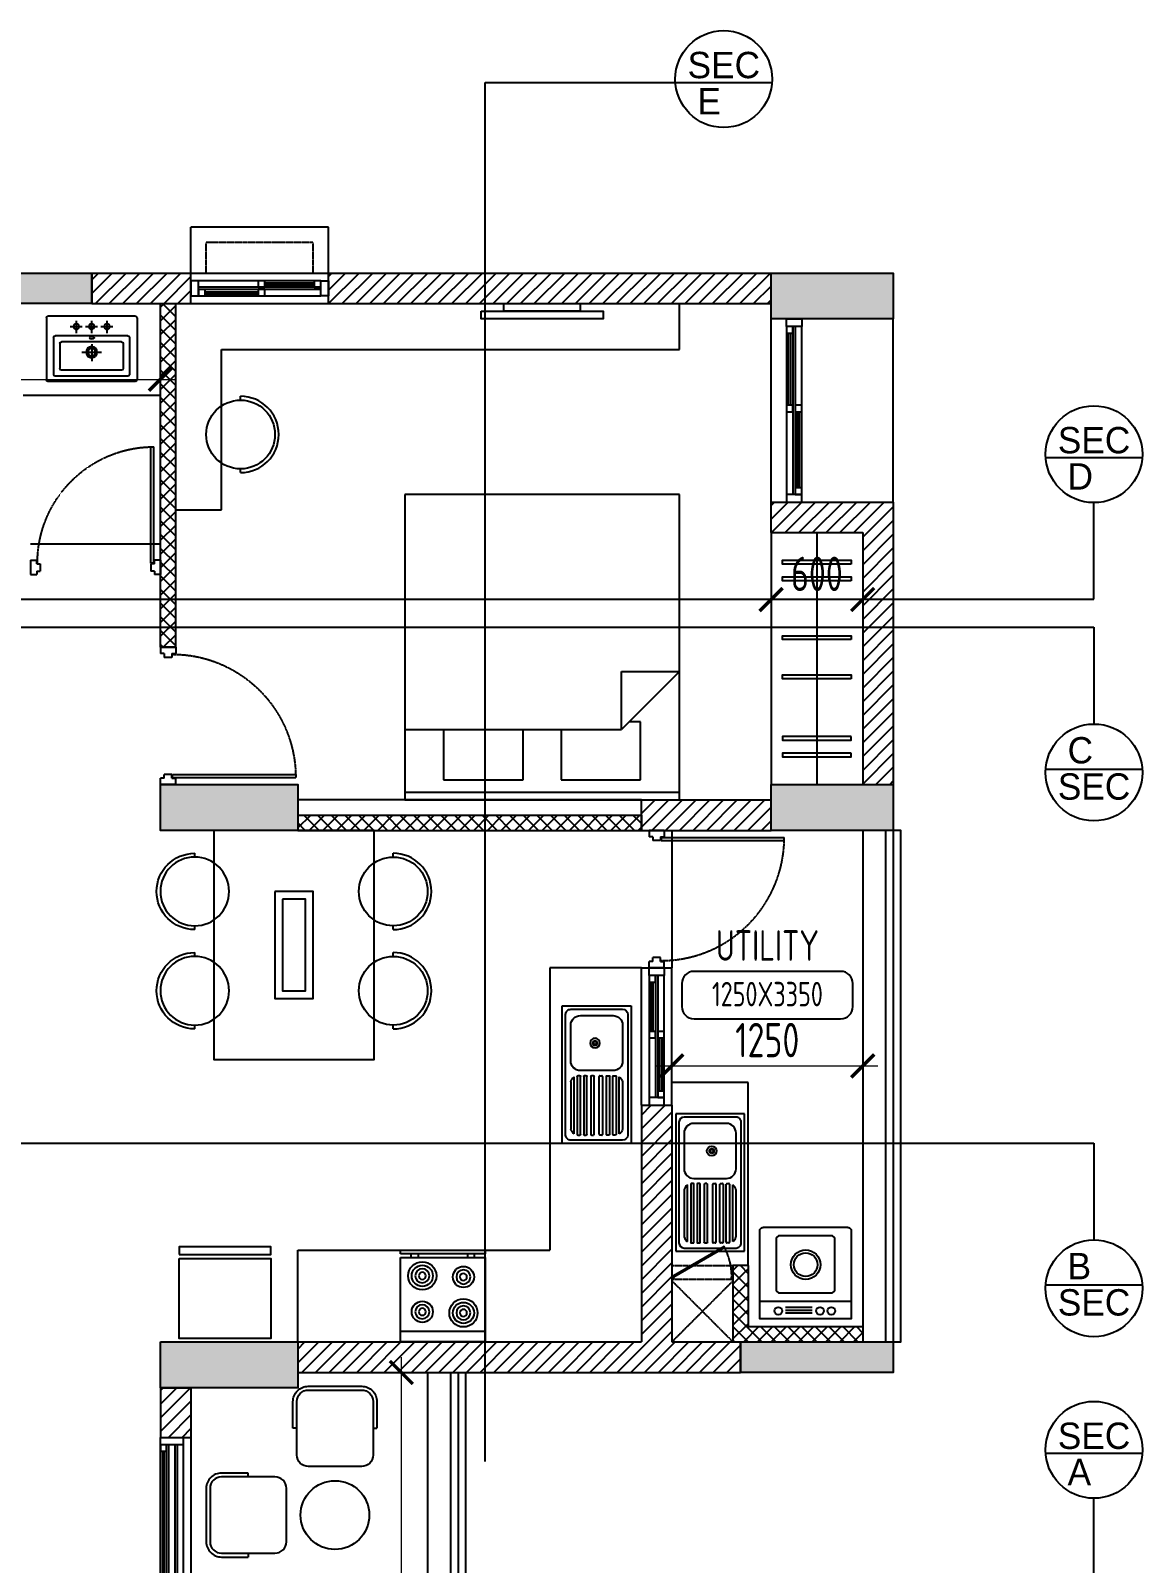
# Model space of a CAD drawing. Header units: millimetres. Extents: x -184691 to 158232, y -112569 to 33289.
# Drawn here: x 20344 to 27626, y -16507 to -6469 of the extents above; entities that cross this region are included whole.
import ezdxf
from ezdxf.enums import TextEntityAlignment as Align

# ---------------------------------------------------------------- set-up
doc = ezdxf.new("R2010")
doc.units = ezdxf.units.MM
doc.header["$LTSCALE"] = 10
doc.header["$PDMODE"] = 35
doc.header["$PDSIZE"] = 500
doc.linetypes.add('DASHED', pattern=[19.05, 12.7, -6.35])
doc.linetypes.add('HIDDEN', pattern=[9.525, 6.35, -3.175])
for name, color, linetype in [('07--DIM-1', 1, 'Continuous'), ('A--BLOCKWALL-1', 9, 'Continuous'), ('A--BLOCKWALL-2', 2, 'Continuous'), ('A--BLOCKWALL-3', 3, 'Continuous'), ('A--BLOCKWALL-HATCH', 8, 'Continuous'), ('A--CONCRETE-1', 9, 'Continuous'), ('A--CONCRETE-HID', 9, 'HIDDEN'), ('A--DOWN', 34, 'Continuous'), ('A--FIXTURE-0', 8, 'Continuous'), ('A--FURNITURE-0', 253, 'Continuous'), ('A--FURNITURE-1', 9, 'Continuous'), ('A--GLAZING-0', 181, 'Continuous'), ('A--HANDRAIL-1', 9, 'Continuous'), ('A--HATCH-1', 8, 'Continuous'), ('A--SANITARY-0', 253, 'Continuous'), ('A--SHAFT-HIDDEN', 9, 'HIDDEN'), ('A--SPACENUMBER', 2, 'Continuous'), ('A--SPACENUMBER-1', 8, 'Continuous'), ('A--SPACEREF', 3, 'Continuous'), ('A--Stucture', 9, 'Continuous'), ('A--TILING-1', 8, 'Continuous'), ('Typical floor Column Centre line$0$X-3rd Floor Column$0$A--COL250', 250, 'Continuous'), ('Typical floor Column Centre line$0$X-3rd Floor Column$0$A--CONCRETE-4', 4, 'Continuous')]:
    doc.layers.add(name, color=color, linetype=linetype)
doc.styles.add('ISO', font='isocp2.shx', dxfattribs={"width": 0.8})
doc.dimstyles.new('A-DIM-100', dxfattribs={"dimscale": 100, "dimtxt": 2.25, "dimasz": 1.5, "dimexe": 1, "dimexo": 0.5, "dimgap": 0, "dimtad": 0, "dimdec": 0, "dimzin": 12, "dimdsep": 46, "dimtxsty": 'ISO', "dimblk": 'ARCHTICK', "dimcen": 1, "dimdle": 1, "dimclrd": 8, "dimclre": 8, "dimclrt": 256, "dimadec": 0, "dimazin": 3, "dimtfac": 1, "dimtdec": 0, "dimtmove": 1, "dimatfit": 2, "dimfxl": 1, "dimtvp": 0.75, "dimtolj": 1, "dimtzin": 12, "dimlwd": 18, "dimlwe": 18, "dimarcsym": 0})
pattern_1 = [(45, (18294.394, -21956.845), (-44.90128, 44.90128), [])]
pattern_2 = [(45, (18294.394, -21956.845), (-44.90128, 44.90128), []), (135, (18294.394, -21956.845), (-44.90128, -44.90128), [])]

# ---------------------------------------------------------------- blocks, each defined once
blk = doc.blocks.new('A$C542B73FF')
at = {"layer": 'A--FURNITURE-0'}
for points in [[(-400, 50), (400, 50), (400, 100), (-400, 100)], [(-250, 0), (250, 0), (250, 50), (-250, 50)]]:
    blk.add_lwpolyline(points, close=True, dxfattribs=at)
blk = doc.blocks.new('A$C7FA855F9')
at = {"layer": 'A--FURNITURE-0', "linetype": 'Continuous'}
for p, q in [((900, 2000), (-900, 2000)), ((-900, 2000), (-900, 0)), ((900, 0), (900, 2000)), ((900, 840), (520, 460)), ((520, 840), (900, 840)), ((520, 460), (520, 840)), ((645, 510), (570, 510)), ((645, 130), (645, 510)), ((-900, 460), (520, 460)), ((-645, 460), (-645, 130)), ((-125, 130), (-125, 460)), ((125, 460), (125, 130)), ((-645, 130), (-125, 130)), ((125, 130), (645, 130)), ((-900, 50), (900, 50)), ((-900, 0), (900, 0))]:
    blk.add_line(p, q, dxfattribs=at)
blk = doc.blocks.new('A$C383732B3')
for p, q in [((275, 250), (275, 275)), ((275, -250), (275, -275))]:
    blk.add_line(p, q)
blk.add_lwpolyline([(275, 275), (100, 275, 0.414214), (0, 175), (0, -175, 0.414214), (100, -275), (275, -275)], format="xyb")
blk.add_lwpolyline([(100, -250), (450, -250, 0.414214), (525, -175), (525, 175, 0.414214), (450, 250), (100, 250, 0.414214), (25, 175), (25, -175, 0.414214)], format="xyb", close=True)
blk = doc.blocks.new('A$C337B3EF4')
for p, q in [((0, 225), (0, 250)), ((0, -250), (0, -225))]:
    blk.add_line(p, q)
blk.add_circle((0, 0), 225)
blk.add_arc((0, 0), 250, 270, 90)
blk = doc.blocks.new('A$C666E5324')
at = {"layer": 'A--FURNITURE-0'}
for points in [[(0, -525), (-1500, -525), (-1500, 525), (0, 525)], [(-400, -125), (-1100, -125), (-1100, 125), (-400, 125)], [(-450, -75), (-1050, -75), (-1050, 75), (-450, 75)]]:
    blk.add_lwpolyline(points, close=True, dxfattribs=at)
at = {"layer": 'A--FURNITURE-0', "xscale": -1, "rotation": 270.000000000004}
for p in [(-1050, 650), (-400, 650)]:
    blk.add_blockref('A$C337B3EF4', p, dxfattribs=at)
at = {"layer": 'A--FURNITURE-0', "rotation": 270.000000000004}
for p in [(-1050, -650), (-400, -650)]:
    blk.add_blockref('A$C337B3EF4', p, dxfattribs=at)
blk = doc.blocks.new('A$C030B2EE2')
at = {"layer": 'A--DOWN'}
for p, q in [((-100, 1150), (-100, 50)), ((-57, 1150), (-57, 50)), ((-43, 1150), (-43, 93)), ((0, 50), (0, 1150))]:
    blk.add_line(p, q, dxfattribs=at)
for points in [[(0, 1150), (-100, 1150), (-100, 1200), (0, 1200)], [(-57, 1150), (-100, 1150), (-100, 1107), (-57, 1107)], [(-57, 634), (-100, 634), (-100, 591), (-57, 591)], [(0, 634), (-43, 634), (-43, 591), (0, 591)], [(0, 50), (-100, 50), (-100, 0), (0, 0)], [(0, 93), (-43, 93), (-43, 50), (0, 50)]]:
    blk.add_lwpolyline(points, close=True, dxfattribs=at)
at = {"layer": 'A--GLAZING-0'}
for p, q in [((-86, 634), (-86, 1107)), ((-72, 634), (-72, 1107)), ((-28, 93), (-28, 591)), ((-14, 93), (-14, 591))]:
    blk.add_line(p, q, dxfattribs=at)
blk = doc.blocks.new('A$C35654C4B')
at = {"layer": 'A--BLOCKWALL-1'}
for p, q in [((-900, 200), (0, 200)), ((-900, 0), (0, 0))]:
    blk.add_line(p, q, dxfattribs=at)
at = {"layer": 'A--DOWN'}
for p, q in [((-50, 150), (-850, 150)), ((-50, 107), (-850, 107)), ((-850, 50), (-50, 50)), ((-50, 93), (-807, 93))]:
    blk.add_line(p, q, dxfattribs=at)
for points in [[(-850, 50), (-850, 150), (-900, 150), (-900, 50)], [(-416, 107), (-416, 150), (-459, 150), (-459, 107)], [(-50, 107), (-50, 150), (-93, 150), (-93, 107)], [(-50, 50), (-50, 150), (0, 150), (0, 50)], [(-807, 50), (-807, 93), (-850, 93), (-850, 50)], [(-416, 50), (-416, 93), (-459, 93), (-459, 50)]]:
    blk.add_lwpolyline(points, close=True, dxfattribs=at)
at = {"layer": 'A--GLAZING-0'}
for p, q in [((-416, 136), (-93, 136)), ((-416, 122), (-93, 122)), ((-807, 78), (-459, 78)), ((-807, 64), (-459, 64))]:
    blk.add_line(p, q, dxfattribs=at)
blk = doc.blocks.new('A$C34D21E7E')
at = {"layer": 'A--DOWN'}
for p, q in [((-150, 2450), (-150, -150)), ((-110, 2450), (-110, -150)), ((-95, 2450), (-95, -150)), ((-55, -150), (-55, 2450)), ((-40, -150), (-40, 2450)), ((0, -150), (0, 2450))]:
    blk.add_line(p, q, dxfattribs=at)
for points in [[(-150, 2450), (0, 2450), (0, 2500), (-150, 2500)], [(-40, 2450), (0, 2450), (0, 2410), (-40, 2410)], [(-95, 1590), (-55, 1590), (-55, 1550), (-95, 1550)], [(-40, 1550), (0, 1550), (0, 1590), (-40, 1590)], [(-150, 740), (-110, 740), (-110, 700), (-150, 700)], [(-95, 700), (-55, 700), (-55, 740), (-95, 740)], [(-150, -150), (-110, -150), (-110, -110), (-150, -110)], [(-150, -150), (0, -150), (0, -200), (-150, -200)]]:
    blk.add_lwpolyline(points, close=True, dxfattribs=at)
at = {"layer": 'A--GLAZING-0'}
for p, q in [((-25, 1590), (-25, 2410)), ((-15, 1590), (-15, 2410)), ((-80, 740), (-80, 1550)), ((-70, 740), (-70, 1550)), ((-135, -110), (-135, 700)), ((-125, -110), (-125, 700))]:
    blk.add_line(p, q, dxfattribs=at)
blk = doc.blocks.new('A$C1CBF2325')
at = {"layer": 'A--DOWN'}
for p, q in [((100, 0), (0, 0)), ((0, 0), (0, -42)), ((100, 0), (100, -42)), ((25, -42), (0, -42)), ((25, -42), (25, -67)), ((75, -67), (25, -67)), ((75, -42), (75, -67)), ((75, -42), (100, -42)), ((79, -46), (79, -67)), ((79, -46), (886, -46)), ((79, -67), (886, -67)), ((886, -67), (886, -46)), ((25, -858), (0, -858)), ((0, -900), (0, -858)), ((100, -900), (0, -900)), ((75, -833), (25, -833)), ((25, -858), (25, -833)), ((75, -858), (75, -833)), ((75, -858), (100, -858)), ((100, -900), (100, -858))]:
    blk.add_line(p, q, dxfattribs=at)
at = {"layer": 'A--DOWN', "color": 8, "linetype": 'DASHED', "ltscale": 0.005}
blk.add_arc((79, -46), 807, 269.7319, 358.5291, dxfattribs=at)
blk = doc.blocks.new('A$C302618AE')
at = {"layer": 'A--SANITARY-0'}
for p, q in [((-287, 0), (287, 0)), ((-297, -10), (-297, -416)), ((-60, -67), (-138, -67)), ((-100, -30), (-100, -110)), ((40, -67), (-38, -67)), ((1, -30), (1, -110)), ((141, -67), (63, -67)), ((101, -30), (101, -110)), ((297, -10), (297, -416)), ((-247, -138), (-247, -383)), ((-237, -128), (240, -128)), ((-206, -178), (-206, -343)), ((-196, -168), (199, -168)), ((0, -183), (0, -295)), ((209, -178), (209, -343)), ((250, -138), (250, -383)), ((65, -236), (-65, -236)), ((-237, -393), (240, -393)), ((-196, -353), (199, -353)), ((-287, -426), (287, -426))]:
    blk.add_line(p, q, dxfattribs=at)
for centre, radius in [((-100, -67), 17.8), ((1, -67), 17.8), ((101, -67), 17.8), ((1, -235), 36.3), ((1, -235), 25)]:
    blk.add_circle(centre, radius, dxfattribs=at)
for centre, start, end in [((-287, -10), 90, 180), ((287, -10), 0, 90), ((-237, -138), 90, 180), ((-196, -178), 90, 180), ((199, -178), 0, 90), ((240, -138), 0, 90), ((-237, -383), 180, 270), ((-196, -343), 180, 270), ((199, -343), 270, 0), ((240, -383), 270, 0), ((-287, -416), 180, 270), ((287, -416), 270, 0)]:
    blk.add_arc(centre, 10, start, end, dxfattribs=at)
blk.add_ellipse((0, -141), major_axis=(17.6, 0), ratio=0.318204, dxfattribs=at)
blk = doc.blocks.new('A$C47D60FF3')
at = {"layer": 'A--FIXTURE-0'}
blk.add_lwpolyline([(-0.075, 0.6), (-0.075, 0), (-0.6, 0), (-0.6, 0.6)], close=True, dxfattribs=at)
blk.add_lwpolyline([(-0.05, 0.6), (-0.05, 0), (0, 0), (0, 0.6), (-0.05, 0.6)], dxfattribs=at)
blk = doc.blocks.new('SPACE')
at = {"layer": 'A--SPACENUMBER-1'}
blk.add_lwpolyline([(-600, 0), (600, 0, 0.414213562), (700, 100), (700, 288.5, 0.414213562), (600, 388.5), (-600, 388.5, 0.414213562), (-700, 288.5), (-700, 100, 0.414213562), (-600, 0, -0.052514465)], format="xyb", dxfattribs=at)
at = {"layer": 'A--SPACENUMBER', "style": 'ISO', "width": 0.8, "flags": 4}
blk.add_attdef('01', text='', height=250, dxfattribs=at).set_placement((0.455, 202.41), align=Align.MIDDLE)
at = {"layer": 'A--SPACEREF', "style": 'ISO', "width": 0.8, "flags": 4}
blk.add_attdef('S', text='', height=300, dxfattribs=at).set_placement((1.35, 474.975), align=Align.CENTER)
blk = doc.blocks.new('A$C2D7D56F7')
at = {"layer": 'A--FIXTURE-0'}
for p, q in [((-0.044, -0.037), (0.131, -0.037)), ((-0.044, -0.056), (0.131, -0.056)), ((-0.044, -0.074), (0.131, -0.074)), ((-0.3, -0.113), (0.3, -0.113))]:
    blk.add_line(p, q, dxfattribs=at)
blk.add_lwpolyline([(0.3, -0.575, -0.414214), (0.275, -0.6), (-0.275, -0.6, -0.414214), (-0.3, -0.575), (-0.3, 0), (0.3, 0)], format="xyb", close=True, dxfattribs=at)
blk.add_lwpolyline([(-0.173, -0.168), (0.173, -0.168), (0.189, -0.184), (0.189, -0.531), (0.173, -0.546), (-0.173, -0.546), (-0.189, -0.531), (-0.189, -0.184)], close=True, dxfattribs=at)
for centre, radius in [((-0.169, -0.052), 0.025), ((-0.095, -0.052), 0.025), ((0.178, -0.052), 0.025), ((-0.001, -0.355), 0.0964), ((-0.001, -0.355), 0.0776)]:
    blk.add_circle(centre, radius, dxfattribs=at)
blk = doc.blocks.new('A$C321E12B3')
at = {"layer": 'A--SANITARY-0', "ltscale": 5}
for p, q in [((-0.9, 0.45), (0, 0.45)), ((-0.9, 0), (-0.9, 0.45)), ((-0.845, 0.429), (-0.055, 0.429)), ((0, 0.45), (0, 0)), ((-0.879, 0.055), (-0.879, 0.395)), ((-0.837, 0.118), (-0.837, 0.332)), ((-0.774, 0.395), (-0.54, 0.395)), ((-0.477, 0.332), (-0.477, 0.118)), ((-0.443, 0.335), (-0.443, 0.348)), ((-0.443, 0.293), (-0.443, 0.306)), ((-0.439, 0.352), (-0.059, 0.352)), ((-0.059, 0.331), (-0.439, 0.331)), ((-0.439, 0.31), (-0.059, 0.31)), ((-0.063, 0.373), (-0.435, 0.373)), ((-0.404, 0.394), (-0.094, 0.394)), ((-0.055, 0.348), (-0.055, 0.335)), ((-0.055, 0.306), (-0.055, 0.293)), ((-0.021, 0.395), (-0.021, 0.055)), ((-0.443, 0.246), (-0.443, 0.259)), ((-0.443, 0.204), (-0.443, 0.191)), ((-0.059, 0.289), (-0.439, 0.289)), ((-0.439, 0.263), (-0.059, 0.263)), ((-0.059, 0.242), (-0.439, 0.242)), ((-0.059, 0.208), (-0.439, 0.208)), ((-0.055, 0.259), (-0.055, 0.246)), ((-0.055, 0.191), (-0.055, 0.204)), ((-0.443, 0.157), (-0.443, 0.144)), ((-0.443, 0.115), (-0.443, 0.102)), ((-0.439, 0.187), (-0.059, 0.187)), ((-0.059, 0.161), (-0.439, 0.161)), ((-0.439, 0.14), (-0.059, 0.14)), ((-0.059, 0.119), (-0.439, 0.119)), ((-0.055, 0.144), (-0.055, 0.157)), ((-0.055, 0.102), (-0.055, 0.115)), ((0, 0), (-0.9, 0)), ((-0.055, 0.021), (-0.845, 0.021)), ((-0.54, 0.055), (-0.774, 0.055)), ((-0.439, 0.098), (-0.059, 0.098)), ((-0.063, 0.077), (-0.435, 0.077)), ((-0.404, 0.056), (-0.094, 0.056))]:
    blk.add_line(p, q, dxfattribs=at)
at = {"layer": 'A--SANITARY-0'}
blk.add_line((-0.9, 0.45), (0, 0.45), dxfattribs=at)
at = {"layer": 'A--SANITARY-0', "ltscale": 5, "extrusion": (0, 0, -1)}
for centre, major_axis, start_param, end_param in [((-0.845, 0.395), (-0.0238, 0.0238), 5.497787, 7.068583), ((-0.055, 0.395), (-0.0238, 0.0238), 0.785398, 2.356194), ((-0.774, 0.332), (0.0446, 0.0446), 3.926991, 5.497787), ((-0.54, 0.332), (0.0446, 0.0446), -0.785398, 0.785398), ((-0.439, 0.348), (0.00297, 0.00297), 3.926991, 5.497787), ((-0.439, 0.335), (-0.00297, 0.00297), 3.926991, 5.497787), ((-0.439, 0.306), (-0.00297, 0.00297), 5.497787, 7.068583), ((-0.393, 0.345), (-0.0357, 0.0357), 6.090163, 6.844508), ((-0.105, 0.345), (-0.0357, 0.0357), 1.009473, 1.763819), ((-0.059, 0.348), (0.00297, 0.00297), -0.785398, 0.785398), ((-0.059, 0.335), (-0.00297, 0.00297), 2.356194, 3.926991), ((-0.059, 0.306), (0.00297, 0.00297), -0.785398, 0.785398), ((-0.657, 0.214), (0.0223, 0.0223), 0.785398, 7.068583), ((-0.657, 0.214), (0.0112, 0.0112), 0.785398, 7.068583), ((-0.657, 0.214), (0.00743, 0.00743), 0.785398, 7.068583), ((-0.439, 0.293), (-0.00297, 0.00297), 3.926991, 5.497787), ((-0.439, 0.204), (0.00297, 0.00297), 3.926991, 5.497787), ((-0.059, 0.293), (-0.00297, 0.00297), 2.356194, 3.926991), ((-0.059, 0.204), (0.00297, 0.00297), -0.785398, 0.785398), ((-0.774, 0.118), (-0.0446, 0.0446), 3.926991, 5.497787), ((-0.54, 0.118), (-0.0446, 0.0446), 2.356194, 3.926991), ((-0.439, 0.191), (-0.00297, 0.00297), 3.926991, 5.497787), ((-0.439, 0.157), (0.00297, 0.00297), 3.926991, 5.497787), ((-0.439, 0.144), (0.00297, 0.00297), 2.356194, 3.926991), ((-0.439, 0.115), (0.00297, 0.00297), 3.926991, 5.497787), ((-0.439, 0.102), (0.00297, 0.00297), 2.356194, 3.926991), ((-0.059, 0.191), (-0.00297, 0.00297), 2.356194, 3.926991), ((-0.059, 0.157), (0.00297, 0.00297), -0.785398, 0.785398), ((-0.059, 0.144), (-0.00297, 0.00297), 2.356194, 3.926991), ((-0.059, 0.115), (0.00297, 0.00297), -0.785398, 0.785398), ((-0.059, 0.102), (-0.00297, 0.00297), 2.356194, 3.926991), ((-0.845, 0.055), (0.0238, 0.0238), 2.356194, 3.926991), ((-0.393, 0.105), (-0.0357, 0.0357), 4.151066, 4.905412), ((-0.105, 0.105), (-0.0357, 0.0357), 2.94857, 3.702916), ((-0.055, 0.055), (-0.0238, 0.0238), 2.356194, 3.926991)]:
    blk.add_ellipse(centre, major_axis=major_axis, ratio=1, start_param=start_param, end_param=end_param, dxfattribs=at)
at = {"layer": 'A--SANITARY-0', "ltscale": 5}
for centre, major_axis, start_param, end_param in [((-0.439, 0.259), (-0.00297, -0.00297), 3.926991, 5.497787), ((-0.439, 0.246), (0.00297, -0.00297), 3.926991, 5.497787), ((-0.059, 0.259), (-0.00297, -0.00297), 2.356194, 3.926991), ((-0.059, 0.246), (0.00297, -0.00297), -0.785398, 0.785398)]:
    blk.add_ellipse(centre, major_axis=major_axis, ratio=1, start_param=start_param, end_param=end_param, dxfattribs=at)
blk = doc.blocks.new('A$C4DFF75E1')
at = {"layer": 'A--DOWN'}
for p, q in [((9, 25), (0, 25)), ((0, 25), (0, 0)), ((0, 0), (12, 0)), ((9, 15, 0), (9, 25, 0)), ((12, 15, 0), (9, 15, 0)), ((12, 15, 0), (12, 0, 0)), ((12, 15, 0), (12, 0, 0)), ((12, 0), (12, 15)), ((438, 15, 0), (438, 0, 0)), ((438, 15, 0), (438, 0, 0)), ((438, 15, 0), (441, 15, 0)), ((438, 0), (438, 15)), ((450, 0), (438, 0)), ((441, 15, 0), (441, 25, 0)), ((441, 25), (450, 25)), ((450, 25), (450, 0))]:
    blk.add_line(p, q, dxfattribs=at)
blk.add_lwpolyline([(14, 18), (388, 234), (385, 240), (11, 24)], close=True, dxfattribs=at)
blk.add_circle((10, 24, 0), 0.781, dxfattribs=at)
at = {"layer": 'A--DOWN', "color": 8, "linetype": 'DASHED', "ltscale": 0.003}
blk.add_arc((-37, 15, 0), 478, 0, 27.2936, dxfattribs=at)
blk = doc.blocks.new('_ArchTick')
at = {"color": 0, "const_width": 0.15}
blk.add_lwpolyline([(-0.5, -0.5), (0.5, 0.5)], dxfattribs=at)
blk = doc.blocks.new('*D330')
at = {"layer": '07--DIM-1', "color": 8, "lineweight": 18}
for p, q in [((25194, -9807), (25194, -10295)), ((25794, -9807), (25794, -10295)), ((25094, -10195), (25894, -10195))]:
    blk.add_line(p, q, dxfattribs=at)
at = {"layer": 'Defpoints', "color": 0}
for p in [(25194, -9757), (25794, -9757), (25794, -10195)]:
    blk.add_point(p, dxfattribs=at)
at = {"layer": '07--DIM-1', "color": 8, "lineweight": 18, "xscale": 150, "yscale": 150, "zscale": 150, "rotation": 180}
blk.add_blockref('_ArchTick', (25194, -10195), dxfattribs=at)
at = {"layer": '07--DIM-1', "color": 8, "lineweight": 18, "xscale": 150, "yscale": 150, "zscale": 150}
blk.add_blockref('_ArchTick', (25794, -10195), dxfattribs=at)
at = {"layer": '07--DIM-1', "insert": (25494, -10027), "char_height": 225, "attachment_point": 5, "style": 'ISO'}
blk.add_mtext('\\A1;600', dxfattribs=at)
blk = doc.blocks.new('*D331')
at = {"layer": '07--DIM-1', "color": 8, "lineweight": 18}
for p, q in [((18594, -8307), (18594, -8853)), ((21194, -8307), (21194, -8853)), ((18494, -8753), (21294, -8753))]:
    blk.add_line(p, q, dxfattribs=at)
at = {"layer": 'Defpoints', "color": 0}
for p in [(18594, -8257), (21194, -8257), (21194, -8753)]:
    blk.add_point(p, dxfattribs=at)
at = {"layer": '07--DIM-1', "color": 8, "lineweight": 18, "xscale": 150, "yscale": 150, "zscale": 150, "rotation": 180}
blk.add_blockref('_ArchTick', (18594, -8753), dxfattribs=at)
at = {"layer": '07--DIM-1', "color": 8, "lineweight": 18, "xscale": 150, "yscale": 150, "zscale": 150}
blk.add_blockref('_ArchTick', (21194, -8753), dxfattribs=at)
at = {"layer": '07--DIM-1', "insert": (19894, -8584), "char_height": 225, "attachment_point": 5, "style": 'ISO'}
blk.add_mtext('\\A1;2600', dxfattribs=at)
blk = doc.blocks.new('*D334')
at = {"layer": '07--DIM-1', "color": 8, "lineweight": 18}
for p, q in [((22894, -15257), (22672, -15257)), ((22772, -15157), (22772, -18907)), ((22894, -18807), (22672, -18807))]:
    blk.add_line(p, q, dxfattribs=at)
at = {"layer": 'Defpoints', "color": 0}
for p in [(22944, -15257), (22772, -18807), (22944, -18807)]:
    blk.add_point(p, dxfattribs=at)
at = {"layer": '07--DIM-1', "color": 8, "lineweight": 18, "xscale": 150, "yscale": 150, "zscale": 150}
for p, rotation in [((22772, -15257), 90), ((22772, -18807), 270)]:
    blk.add_blockref('_ArchTick', p, dxfattribs=dict(at, rotation=rotation))
at = {"layer": '07--DIM-1', "insert": (22604, -17032), "char_height": 225, "attachment_point": 5, "rotation": 90, "style": 'ISO'}
blk.add_mtext('\\A1;3550', dxfattribs=at)
blk = doc.blocks.new('*D338')
at = {"layer": '07--DIM-1', "color": 8, "lineweight": 18}
for p, q in [((24544, -13295), (24544, -13149)), ((25794, -13295), (25794, -13149)), ((24444, -13249), (25894, -13249))]:
    blk.add_line(p, q, dxfattribs=at)
at = {"layer": 'Defpoints', "color": 0}
for p in [(25794, -13249), (24544, -13345), (25794, -13345)]:
    blk.add_point(p, dxfattribs=at)
at = {"layer": '07--DIM-1', "color": 8, "lineweight": 18, "xscale": 150, "yscale": 150, "zscale": 150, "rotation": 180}
blk.add_blockref('_ArchTick', (24544, -13249), dxfattribs=at)
at = {"layer": '07--DIM-1', "color": 8, "lineweight": 18, "xscale": 150, "yscale": 150, "zscale": 150}
blk.add_blockref('_ArchTick', (25794, -13249), dxfattribs=at)
at = {"layer": '07--DIM-1', "insert": (25169, -13080), "char_height": 225, "attachment_point": 5, "style": 'ISO'}
blk.add_mtext('\\A1;1250', dxfattribs=at)
blk = doc.blocks.new('A$C06896976')
at = {"layer": 'A--FIXTURE-0'}
for p, q in [((0, 0.6), (-0.6, 0.6)), ((-0.6, 0.6), (-0.6, 0)), ((-0.525, 0.6), (-0.525, 0)), ((0, 0), (0, 0.6)), ((0.05, 0.6), (0.025, 0.6)), ((0.025, 0.6), (0.025, 0)), ((0.05, 0), (0.05, 0.6)), ((0, 0.525), (0.025, 0.525)), ((0.025, 0.475), (0, 0.475)), ((0.025, 0.125), (0, 0.125)), ((-0.6, 0), (0, 0)), ((0, 0.075), (0.025, 0.075)), ((0.025, 0), (0.05, 0))]:
    blk.add_line(p, q, dxfattribs=at)
for centre, major_axis, start_param, end_param in [((-0.394, 0.446), (0.0707, 0.0707), 0.785398, 7.068583), ((-0.394, 0.446), (0.053, 0.053), 0.785398, 7.068583), ((-0.394, 0.446), (0.0354, 0.0354), 0.785398, 7.068583), ((-0.394, 0.446), (0.0177, 0.0177), 0.785398, 7.068583), ((-0.139, 0.446), (-0.053, 0.053), -0.785398, 5.497787), ((-0.139, 0.446), (-0.0354, 0.0354), -0.785398, 5.497787), ((-0.139, 0.446), (0.0177, 0.0177), 0.785398, 7.068583), ((-0.386, 0.154), (0.053, -0.053), -0.785398, 5.497787), ((-0.131, 0.154), (-0.0707, -0.0707), 0.785398, 7.068583), ((-0.131, 0.154), (-0.053, -0.053), 0.785398, 7.068583), ((-0.386, 0.154), (0.0354, -0.0354), -0.785398, 5.497787), ((-0.386, 0.154), (-0.0177, -0.0177), 0.785398, 7.068583), ((-0.131, 0.154), (-0.0354, -0.0354), 0.785398, 7.068583), ((-0.131, 0.154), (-0.0177, -0.0177), 0.785398, 7.068583)]:
    blk.add_ellipse(centre, major_axis=major_axis, ratio=1, start_param=start_param, end_param=end_param, dxfattribs=at)

msp = doc.modelspace()

# ---------------------------------------------------------------- hatches: boundary and pattern name
at = {"layer": 'A--BLOCKWALL-HATCH'}
h = msp.add_hatch(dxfattribs=at)
h.set_pattern_fill('ANSI37', color=256, scale=20, style=0)
h.set_pattern_definition(pattern_2)
h.paths.add_polyline_path([(21194.4, -8256.8), (21294.4, -8256.8), (21294.4, -10506.8), (21194.4, -10506.8)])
h = msp.add_hatch(dxfattribs=at)
h.set_pattern_fill('ANSI37', color=256, scale=20, style=0)
h.set_pattern_definition(pattern_2)
h.paths.add_polyline_path([(22094.4, -11706.8), (24344.4, -11706.8), (24344.4, -11606.8), (22094.4, -11606.8)])
h = msp.add_hatch(dxfattribs=at)
h.set_pattern_fill('ANSI37', color=256, scale=20, style=0)
h.set_pattern_definition([(45, (18294.394, -21956.845), (-44.90128, 44.90128), []), (135, (18294.394, -21956.845), (-44.90128, -44.90128), [])])
h.paths.add_polyline_path([(24944.4, -14556.8), (24944.4, -15056.8), (25794.4, -15056.8), (25794.4, -14956.8), (25044.4, -14956.8), (25044.4, -14556.8)])
at = {"layer": 'A--HATCH-1'}
h = msp.add_hatch(dxfattribs=at)
h.set_pattern_fill('ANSI31', color=256, scale=20, style=0)
h.set_pattern_definition(pattern_1)
h.paths.add_polyline_path([(20744.4, -8256.8), (21394.4, -8256.8), (21394.4, -8056.8), (20744.4, -8056.8)])
h = msp.add_hatch(dxfattribs=at)
h.set_pattern_fill('ANSI31', color=256, scale=20, style=0)
h.set_pattern_definition(pattern_1)
h.paths.add_polyline_path([(22294.4, -8256.8), (25194.4, -8256.8), (25194.4, -8056.8), (22294.4, -8056.8)])
h = msp.add_hatch(dxfattribs=at)
h.set_pattern_fill('ANSI31', color=256, scale=20, style=0)
h.set_pattern_definition(pattern_1)
h.paths.add_polyline_path([(25194.4, -9756.8), (25794.4, -9756.8), (25794.4, -11406.8), (25994.4, -11406.8), (25994.4, -9556.8), (25194.4, -9556.8)])
h = msp.add_hatch(dxfattribs=at)
h.set_pattern_fill('ANSI31', color=256, scale=20, style=0)
h.set_pattern_definition(pattern_1)
h.paths.add_polyline_path([(24344.4, -11706.8), (25194.4, -11706.8), (25194.4, -11506.8), (24344.4, -11506.8)])
h = msp.add_hatch(dxfattribs=at)
h.set_pattern_fill('ANSI31', color=256, scale=20, style=0)
h.set_pattern_definition(pattern_1)
h.paths.add_polyline_path([(24344.4, -13506.8), (24544.4, -13506.8), (24544.4, -15056.8), (24994.4, -15056.8), (24994.4, -15256.8), (22094.4, -15256.8), (22094.4, -15056.8), (24344.4, -15056.8)])
h = msp.add_hatch(dxfattribs=at)
h.set_pattern_fill('ANSI31', color=256, scale=20, style=0)
h.set_pattern_definition(pattern_1)
h.paths.add_polyline_path([(21194.4, -15356.8), (21394.4, -15356.8), (21394.4, -15681.8), (21194.4, -15681.8)])
at = {"layer": 'Typical floor Column Centre line$0$X-3rd Floor Column$0$A--COL250'}
h = msp.add_hatch(color=256, dxfattribs=at)
h.dxf.hatch_style = 1
h.paths.add_polyline_path([(19494.4, -8056.8), (20744.4, -8056.8), (20744.4, -8256.8), (19494.4, -8256.8)])
h = msp.add_hatch(color=256, dxfattribs=at)
h.dxf.hatch_style = 1
h.paths.add_polyline_path([(25194.4, -8056.8), (25994.4, -8056.8), (25994.4, -8356.8), (25194.4, -8356.8)])
h = msp.add_hatch(color=256, dxfattribs=at)
h.dxf.hatch_style = 1
h.paths.add_polyline_path([(21194.4, -11406.8), (22094.4, -11406.8), (22094.4, -11706.8), (21194.4, -11706.8)])
h = msp.add_hatch(color=256, dxfattribs=at)
h.dxf.hatch_style = 1
h.paths.add_polyline_path([(25194.4, -11406.8), (25994.4, -11406.8), (25994.4, -11706.8), (25194.4, -11706.8)])
h = msp.add_hatch(color=256, dxfattribs=at)
h.dxf.hatch_style = 1
h.paths.add_polyline_path([(21194.4, -15056.8), (22094.4, -15056.8), (22094.4, -15356.8), (21194.4, -15356.8)])
h = msp.add_hatch(color=256, dxfattribs=at)
h.dxf.hatch_style = 1
h.paths.add_polyline_path([(24994.4, -15056.8), (25994.4, -15056.8), (25994.4, -15256.8), (24994.4, -15256.8)])

# ---------------------------------------------------------------- linework, layer by layer
at = {"color": 6}
for p, q in [((23321.3, -15839.6), (23321.3, -6809.1)), ((23321.3, -6809.1), (24567.3, -6809.1)), ((24567.3, -6809.1), (25200.1, -6809.1)), ((26992.1, -9265.8), (27624.8, -9265.8)), ((27308.5, -10193.6), (27308.5, -9560.5)), ((13839.2, -10193.6), (27308.5, -10193.6)), ((13839.2, -10377), (27308.5, -10377)), ((27308.5, -10377), (27308.5, -11010.1)), ((26992.1, -11304.8), (27624.8, -11304.8)), ((13839.2, -13755.2), (27308.5, -13755.2)), ((27308.5, -13755.2), (27308.5, -14388.3)), ((26992.1, -14683), (27624.8, -14683)), ((26992.1, -15786), (27624.8, -15786)), ((27308.5, -16713.7), (27308.5, -16080.6))]:
    msp.add_line(p, q, dxfattribs=at)
msp.add_line((24344.4, -11506.8), (22094.4, -11506.8))
for centre in [(24883.7, -6786.6), (27308.5, -9243.3), (27308.5, -11327.3), (27308.5, -14705.5), (27308.5, -15763.4)]:
    msp.add_circle(centre, 317.2, dxfattribs=at)
at = {"layer": 'A--BLOCKWALL-1'}
for p, q in [((25194.4, -9556.8), (25194.4, -8356.8)), ((25794.4, -11706.8), (25794.4, -15056.8)), ((24344.4, -12606.8), (24544.4, -12606.8)), ((22944.4, -15256.8), (22944.4, -18806.8))]:
    msp.add_line(p, q, dxfattribs=at)
at = {"layer": 'A--BLOCKWALL-2'}
for p, q in [((21394.4, -8056.8), (21394.4, -7756.8)), ((22294.4, -7756.8), (21394.4, -7756.8)), ((22294.4, -8056.8), (22294.4, -7756.8)), ((21194.4, -10506.8), (21194.4, -8256.8)), ((21194.4, -8256.8), (21294.4, -8256.8)), ((21294.4, -10506.8), (21294.4, -8256.8)), ((21194.4, -10506.8), (21294.4, -10506.8)), ((22094.4, -11606.8), (22094.4, -11706.8)), ((22094.4, -11606.8), (24344.4, -11606.8)), ((24344.4, -11606.8), (24344.4, -11706.8)), ((22094.4, -11706.8), (24344.4, -11706.8)), ((24944.4, -14556.8), (24944.4, -15056.8)), ((25044.4, -14556.8), (24944.4, -14556.8)), ((25044.4, -14556.8), (25044.4, -14956.8)), ((25044.4, -14956.8), (25794.4, -14956.8)), ((25794.4, -14956.8), (25794.4, -15056.8)), ((24944.4, -15056.8), (25794.4, -15056.8))]:
    msp.add_line(p, q, dxfattribs=at)
at = {"layer": 'A--BLOCKWALL-3'}
for p, q in [((20744.4, -8256.8), (20744.4, -8056.8)), ((20744.4, -8056.8), (21394.4, -8056.8)), ((21394.4, -8256.8), (21394.4, -8056.8)), ((22294.4, -8256.8), (22294.4, -8056.8)), ((22294.4, -8056.8), (25194.4, -8056.8)), ((25194.4, -8256.8), (25194.4, -8056.8)), ((20744.4, -8256.8), (21394.4, -8256.8)), ((22294.4, -8256.8), (25194.4, -8256.8)), ((25194.4, -9756.8), (25194.4, -9556.8)), ((25194.4, -9556.8), (25994.4, -9556.8)), ((25994.4, -9556.8), (25994.4, -11406.8)), ((25194.4, -9756.8), (25794.4, -9756.8)), ((25794.4, -9756.8), (25794.4, -11406.8)), ((25794.4, -11406.8), (25994.4, -11406.8)), ((24344.4, -11706.8), (24344.4, -11506.8)), ((24344.4, -11506.8), (25194.4, -11506.8)), ((25194.4, -11706.8), (25194.4, -11506.8)), ((24344.4, -11706.8), (25194.4, -11706.8)), ((24344.4, -13506.8), (24344.4, -15056.8)), ((24344.4, -13506.8), (24544.4, -13506.8)), ((24544.4, -13506.8), (24544.4, -15056.8)), ((22094.4, -15056.8), (22094.4, -15256.8)), ((22094.4, -15056.8), (24344.4, -15056.8)), ((24544.4, -15056.8), (24994.4, -15056.8)), ((24994.4, -15056.8), (24994.4, -15256.8)), ((22094.4, -15256.8), (24994.4, -15256.8)), ((21194.4, -15356.8), (21194.4, -15681.8)), ((21194.4, -15356.8), (21394.4, -15356.8)), ((21394.4, -15356.8), (21394.4, -15681.8)), ((21194.4, -15681.8), (21394.4, -15681.8))]:
    msp.add_line(p, q, dxfattribs=at)
at = {"layer": 'A--CONCRETE-1'}
msp.add_line((25994.4, -9556.8), (25994.4, -8356.8), dxfattribs=at)
at = {"layer": 'A--CONCRETE-HID', "ltscale": 0.01}
for p, q in [((21494.4, -8056.8), (21494.4, -7856.8)), ((22194.4, -7856.8), (21494.4, -7856.8)), ((22194.4, -8056.8), (22194.4, -7856.8))]:
    msp.add_line(p, q, dxfattribs=at)
at = {"layer": 'A--FIXTURE-0'}
for p, q in [((23744.4, -12606.8), (23744.4, -14456.8)), ((24344.4, -12606.8), (23744.4, -12606.8)), ((25044.4, -13356.8), (24544.4, -13356.8)), ((25044.4, -14556.8), (25044.4, -13356.8)), ((22094.4, -14456.8), (23744.4, -14456.8)), ((22094.4, -15056.8), (22094.4, -14456.8))]:
    msp.add_line(p, q, dxfattribs=at)
at = {"layer": 'A--FURNITURE-0'}
for p, q in [((24594.4, -8556.8), (24594.4, -8256.8)), ((21594.4, -8556.8), (24594.4, -8556.8)), ((21594.4, -9606.8), (21594.4, -8556.8)), ((21294.4, -9606.8), (21594.4, -9606.8))]:
    msp.add_line(p, q, dxfattribs=at)
msp.add_circle((22337.6, -16190.5), 225, dxfattribs=at)
at = {"layer": 'A--FURNITURE-1'}
for p, q in [((25194.4, -9756.8), (25194.4, -11406.8)), ((25494.4, -9756.8), (25494.4, -11406.8))]:
    msp.add_line(p, q, dxfattribs=at)
for points in [[(25719.4, -9963), (25269.4, -9963), (25269.4, -9938), (25719.4, -9938), (25719.4, -9963)], [(25719.4, -10071.7), (25269.4, -10071.7), (25269.4, -10046.7), (25719.4, -10046.7), (25719.4, -10071.7)], [(25719.4, -10457.5), (25269.4, -10457.5), (25269.4, -10432.5), (25719.4, -10432.5), (25719.4, -10457.5)], [(25719.4, -10713.9), (25269.4, -10713.9), (25269.4, -10688.9), (25719.4, -10688.9), (25719.4, -10713.9)], [(25719.4, -11092), (25269.4, -11092), (25269.4, -11117), (25719.4, -11117), (25719.4, -11092)], [(25719.4, -11200.7), (25269.4, -11200.7), (25269.4, -11225.7), (25719.4, -11225.7), (25719.4, -11200.7)]]:
    msp.add_lwpolyline(points, dxfattribs=at)
at = {"layer": 'A--HANDRAIL-1', "color": 1}
for p, q in [((25944.4, -11706.8), (25944.4, -15056.8)), ((25994.4, -11706.8), (25994.4, -15056.8)), ((23094.4, -15256.8), (23094.4, -18806.8)), ((23144.4, -15256.8), (23144.4, -18806.8))]:
    msp.add_line(p, q, dxfattribs=at)
at = {"layer": 'A--SHAFT-HIDDEN', "ltscale": 0.01}
for p, q in [((24544.4, -14556.8), (24944.4, -14556.8)), ((24544.4, -14645.7), (24944.4, -14645.7)), ((24544.4, -14656.8), (24944.4, -15056.8)), ((24944.4, -14656.8), (24544.4, -15056.8))]:
    msp.add_line(p, q, dxfattribs=at)
at = {"layer": 'A--Stucture', "linetype": 'Continuous', "ltscale": 0.5}
msp.add_line((23194.4, -19006.8), (23194.4, -15256.8), dxfattribs=at)
msp.add_lwpolyline([(25994.4, -15056.8), (26044.4, -15056.8), (26044.4, -11706.8), (25994.4, -11706.8)], dxfattribs=at)
at = {"layer": 'A--TILING-1'}
for p, q in [((20294.4, -8856.8), (21194.4, -8856.8)), ((21194.4, -9831.8), (20344.4, -9831.8)), ((24544.4, -11706.8), (24544.4, -12606.8)), ((21394.4, -15681.8), (21394.4, -18381.8))]:
    msp.add_line(p, q, dxfattribs=at)
at = {"layer": 'Typical floor Column Centre line$0$X-3rd Floor Column$0$A--CONCRETE-4'}
for points in [[(19494.4, -8056.8), (20744.4, -8056.8), (20744.4, -8256.8), (19494.4, -8256.8)], [(25194.4, -8056.8), (25994.4, -8056.8), (25994.4, -8356.8), (25194.4, -8356.8)], [(21194.4, -11406.8), (22094.4, -11406.8), (22094.4, -11706.8), (21194.4, -11706.8)], [(25194.4, -11406.8), (25994.4, -11406.8), (25994.4, -11706.8), (25194.4, -11706.8)], [(21194.4, -15056.8), (22094.4, -15056.8), (22094.4, -15356.8), (21194.4, -15356.8)], [(24994.4, -15056.8), (25994.4, -15056.8), (25994.4, -15256.8), (24994.4, -15256.8)]]:
    msp.add_lwpolyline(points, close=True, dxfattribs=at)

# ---------------------------------------------------------------- block references
at = {"xscale": 0.8888888888759539, "yscale": 0.8888888888650399, "zscale": 0.8888888888658205}
msp.add_blockref('A$C4DFF75E1', (24544.4, -14645.7), dxfattribs=at)
at = {"layer": 'A--DOWN'}
for name, p in [('A$C35654C4B', (22294.4, -8256.8)), ('A$C030B2EE2', (25394.4, -9556.8))]:
    msp.add_blockref(name, p, dxfattribs=at)
at = {"layer": 'A--DOWN', "xscale": -0.9444444444452529, "yscale": 0.9444444444452529, "zscale": 0.9444444444443834, "rotation": 270}
msp.add_blockref('A$C1CBF2325', (21194.4, -10031.8), dxfattribs=at)
at = {"layer": 'A--DOWN', "extrusion": (0, 0, -1), "zscale": -1, "rotation": 180}
msp.add_blockref('A$C1CBF2325', (-21194.4, -11406.8), dxfattribs=at)
at = {"layer": 'A--DOWN', "extrusion": (0, 0, -1), "xscale": -1, "zscale": -1}
msp.add_blockref('A$C1CBF2325', (-24394.4, -11706.8), dxfattribs=at)
at = {"layer": 'A--DOWN', "rotation": 90}
msp.add_blockref('A$C35654C4B', (24544.4, -12606.8), dxfattribs=at)
at = {"layer": 'A--DOWN', "xscale": -1}
msp.add_blockref('A$C34D21E7E', (21194.4, -18181.8), dxfattribs=at)
at = {"layer": 'A--FIXTURE-0', "xscale": 1000, "yscale": 1000}
for name, p, zscale, rotation in [('A$C2D7D56F7', (25419.4, -14906), 1000, 180), ('A$C47D60FF3', (21916.5, -14434.4), 999.9999999999999, 90)]:
    msp.add_blockref(name, p, dxfattribs=dict(at, zscale=zscale, rotation=rotation))
at = {"layer": 'A--FIXTURE-0', "extrusion": (0, 0, -1), "xscale": 923.0769112439157, "yscale": 923.0769112439157, "zscale": -923.0769112439119, "rotation": 89.9999999999982}
msp.add_blockref('A$C06896976', (-22767.5, -14503), dxfattribs=at)
at = {"layer": 'A--FURNITURE-0', "xscale": -1}
for name, p, rotation in [('A$C542B73FF', (23694.4, -8256.8), 180), ('A$C666E5324', (22069.4, -11706.8), 270)]:
    msp.add_blockref(name, p, dxfattribs=dict(at, rotation=rotation))
at = {"layer": 'A--FURNITURE-0'}
for name, p in [('A$C337B3EF4', (21719.4, -9114.1)), ('A$C7FA855F9', (23694.4, -11506.8)), ('A$C383732B3', (21494.4, -16190.5))]:
    msp.add_blockref(name, p, dxfattribs=at)
at = {"layer": 'A--FURNITURE-0', "extrusion": (0, 0, -1), "zscale": -1, "rotation": 270}
msp.add_blockref('A$C383732B3', (-22337.6, -15347.3), dxfattribs=at)
at = {"layer": 'A--SANITARY-0', "ltscale": 19, "xscale": -1}
msp.add_blockref('A$C302618AE', (20744.4, -8340), dxfattribs=at)
at = {"layer": 'A--SANITARY-0', "yscale": 1000, "zscale": 1000}
for p, xscale, rotation in [((23826.7, -13756.8), 1000, 269.9999999999951), ((25019.4, -14463.2), -1000, 90.00000000000335)]:
    msp.add_blockref('A$C321E12B3', p, dxfattribs=dict(at, xscale=xscale, rotation=rotation))
at = {"layer": 'A--SPACEREF'}
ref = msp.add_blockref('SPACE', (25169.2, -12940.7), dxfattribs=dict(at, xscale=0.7999999999883585, yscale=0.7999999999992724, zscale=0.8))
ref.add_attrib('01', '1250X3350', dxfattribs={"layer": 'A--SPACENUMBER', "height": 160, "style": 'ISO', "width": 0.8, "flags": 4}).set_placement((25169.8, -12778.8), align=Align.MIDDLE)
ref.add_attrib('S', 'UTILITY', dxfattribs={"height": 200, "style": 'ISO', "width": 0.8, "flags": 4}).set_placement((25170.5, -12560.8), align=Align.CENTER)

# ---------------------------------------------------------------- texts
for s, p in [('SEC', (24647.1, -6780.8)), (' E', (24647.1, -7018.2)), ('SEC', (27071.9, -9237.5)), (' D', (27071.9, -9474.9)), (' C', (27071.9, -11268.4)), ('SEC', (27071.9, -11505.7)), (' B ', (27071.9, -14646.6)), ('SEC', (27071.9, -14884)), ('SEC', (27071.9, -15757.6)), (' A ', (27071.9, -15995))]:
    msp.add_text(s, height=172.62, dxfattribs=at).set_placement(p)

# ---------------------------------------------------------------- dimensions: what is measured, and where the dimension line sits
at = {"layer": '07--DIM-1'}
for base, p1, p2, picture, middle in [((21194.4, -8753), (18594.4, -8256.8), (21194.4, -8256.8), '*D331', (19894.4, -8584.2)), ((25794.4, -10195.5), (25194.4, -9756.8), (25794.4, -9756.8), '*D330', (25494.4, -10026.7)), ((25794.4, -13248.9), (24544.4, -13344.5), (25794.4, -13344.5), '*D338', (25169.4, -13080.1))]:
    dim = msp.add_linear_dim(base=base, p1=p1, p2=p2, dimstyle='A-DIM-100', dxfattribs=at)
    dim.commit()
    dim.dimension.update_dxf_attribs({"geometry": picture, "text_midpoint": middle})
dim = msp.add_linear_dim(base=(22772.3, -18806.8), p1=(22944.4, -15256.8), p2=(22944.4, -18806.8), angle=90, dimstyle='A-DIM-100', dxfattribs=at)
dim.commit()
dim.dimension.update_dxf_attribs({"geometry": '*D334', "text_midpoint": (22603.5, -17031.8)})

doc.saveas('drawing.dxf')
